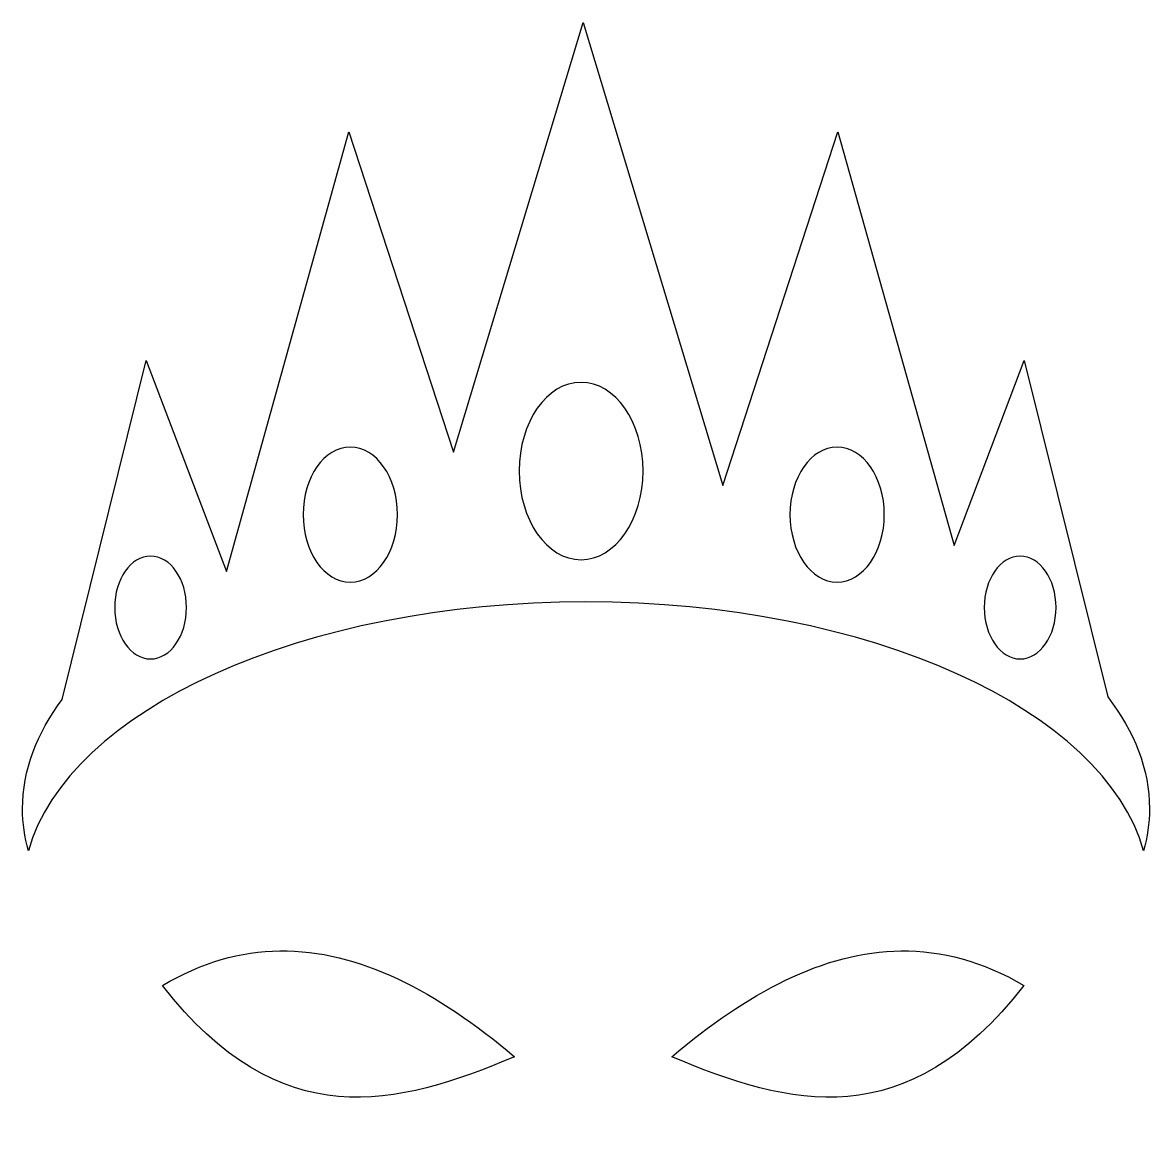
# Model space of a CAD drawing. Header units: centimetres. Extents: x -10 to 9.8, y -9.5 to 10.
import ezdxf

# ---------------------------------------------------------------- set-up
doc = ezdxf.new("R2010")
doc.units = ezdxf.units.CM
doc.header["$MEASUREMENT"] = 0
doc.layers.add('Layer 1', color=7, linetype='Continuous')

msp = doc.modelspace()

# ---------------------------------------------------------------- linework, layer by layer
at = {"layer": 'Layer 1'}
for points, knots in [([(-0.15686, 10.02543), (-0.15686, 10.02543), (-2.42466, 2.50773), (-2.42466, 2.50773), (-2.42466, 2.50773), (-2.42466, 2.50773), (-4.26023, 8.11333), (-4.26023, 8.11333), (-4.26023, 8.11333), (-4.26023, 8.11333), (-6.40025, 0.41768), (-6.40025, 0.41768), (-6.40025, 0.41768), (-6.40025, 0.41768), (-7.80233, 4.11265), (-7.80233, 4.11265), (-7.80233, 4.11265), (-7.80233, 4.11265), (-9.27429, -1.82249), (-9.27429, -1.82249), (-9.27429, -1.82249), (-9.72178, -2.41305), (-9.9688, -3.05767), (-9.9688, -3.73186), (-9.9688, -3.73186), (-9.9688, -3.9809), (-9.93085, -4.23147), (-9.86599, -4.47106), (-9.86599, -4.47106), (-9.18642, -2.00989), (-5.07626, -0.11343), (-0.10668, -0.11343), (-0.10668, -0.11343), (4.86282, -0.11343), (8.97428, -2.00993), (9.65386, -4.47119), (9.65386, -4.47119), (9.71871, -4.23159), (9.75662, -3.98103), (9.75662, -3.73199), (9.75662, -3.73199), (9.75662, -3.03993), (9.4956, -2.37983), (9.02526, -1.77645), (9.02526, -1.77645), (9.02526, -1.77645), (7.56523, 4.11264), (7.56523, 4.11264), (7.56523, 4.11264), (7.56523, 4.11264), (6.34109, 0.87625), (6.34109, 0.87625), (6.34109, 0.87625), (6.34109, 0.87625), (4.3024, 8.11341), (4.3024, 8.11341), (4.3024, 8.11341), (4.3024, 8.11341), (2.28888, 1.9213), (2.28888, 1.9213), (2.28888, 1.9213), (2.28888, 1.9213), (-0.15686, 10.02548), (-0.15686, 10.02548), (-0.15686, 10.02548), (-0.15686, 10.02548), (-0.15686, 10.02543), (-0.15686, 10.02543)], [0, 0, 0, 0, 0.05555556, 0.05555556, 0.05555556, 0.05555556, 0.11111111, 0.11111111, 0.11111111, 0.11111111, 0.16666667, 0.16666667, 0.16666667, 0.16666667, 0.22222222, 0.22222222, 0.22222222, 0.22222222, 0.27777778, 0.27777778, 0.27777778, 0.27777778, 0.33333333, 0.33333333, 0.33333333, 0.33333333, 0.38888889, 0.38888889, 0.38888889, 0.38888889, 0.44444444, 0.44444444, 0.44444444, 0.44444444, 0.5, 0.5, 0.5, 0.5, 0.55555556, 0.55555556, 0.55555556, 0.55555556, 0.61111111, 0.61111111, 0.61111111, 0.61111111, 0.66666667, 0.66666667, 0.66666667, 0.66666667, 0.72222222, 0.72222222, 0.72222222, 0.72222222, 0.77777778, 0.77777778, 0.77777778, 0.77777778, 0.83333333, 0.83333333, 0.83333333, 0.83333333, 0.88888889, 0.88888889, 0.88888889, 0.88888889, 1, 1, 1, 1]), ([(-0.19241, 3.72921), (0.40608, 3.72921), (0.89215, 3.03513), (0.89215, 2.17827), (0.89215, 2.17827), (0.89215, 1.32141), (0.40608, 0.62594), (-0.19241, 0.62594), (-0.19241, 0.62594), (-0.79086, 0.62594), (-1.27558, 1.32137), (-1.27558, 2.17823), (-1.27558, 2.17823), (-1.27558, 3.03508), (-0.79086, 3.72917), (-0.19237, 3.72917), (-0.19237, 3.72917), (-0.19237, 3.72917), (-0.19241, 3.72921), (-0.19241, 3.72921)], [0, 0, 0, 0, 0.16666667, 0.16666667, 0.16666667, 0.16666667, 0.33333333, 0.33333333, 0.33333333, 0.33333333, 0.5, 0.5, 0.5, 0.5, 0.66666667, 0.66666667, 0.66666667, 0.66666667, 1, 1, 1, 1]), ([(-4.23126, 2.59729), (-3.77534, 2.59729), (-3.40637, 2.06808), (-3.40637, 1.41532), (-3.40637, 1.41532), (-3.40637, 0.76239), (-3.77534, 0.23323), (-4.23134, 0.23323), (-4.23134, 0.23323), (-4.6873, 0.23323), (-5.05758, 0.76244), (-5.05758, 1.41528), (-5.05758, 1.41528), (-5.05758, 2.06817), (-4.68735, 2.59733), (-4.23134, 2.59733), (-4.23134, 2.59733), (-4.23134, 2.59733), (-4.23126, 2.59729), (-4.23126, 2.59729)], [0, 0, 0, 0, 0.16666667, 0.16666667, 0.16666667, 0.16666667, 0.33333333, 0.33333333, 0.33333333, 0.33333333, 0.5, 0.5, 0.5, 0.5, 0.66666667, 0.66666667, 0.66666667, 0.66666667, 1, 1, 1, 1]), ([(4.28928, 2.59729), (4.7452, 2.59729), (5.11543, 2.06808), (5.11543, 1.41532), (5.11543, 1.41532), (5.11543, 0.76239), (4.7452, 0.23323), (4.28923, 0.23323), (4.28923, 0.23323), (3.83323, 0.23323), (3.46426, 0.76244), (3.46426, 1.41528), (3.46426, 1.41528), (3.46426, 2.06817), (3.83323, 2.59733), (4.28919, 2.59733), (4.28919, 2.59733), (4.28919, 2.59733), (4.28928, 2.59729), (4.28928, 2.59729)], [0, 0, 0, 0, 0.16666667, 0.16666667, 0.16666667, 0.16666667, 0.33333333, 0.33333333, 0.33333333, 0.33333333, 0.5, 0.5, 0.5, 0.5, 0.66666667, 0.66666667, 0.66666667, 0.66666667, 1, 1, 1, 1]), ([(-7.72732, 0.68919), (-7.38015, 0.68919), (-7.09876, 0.28623), (-7.09876, -0.21084), (-7.09876, -0.21084), (-7.09876, -0.70792), (-7.38015, -1.11087), (-7.72732, -1.11087), (-7.72732, -1.11087), (-8.07449, -1.11087), (-8.35584, -0.70792), (-8.35584, -0.21084), (-8.35584, -0.21084), (-8.35584, 0.28624), (-8.07445, 0.68919), (-7.72728, 0.68919), (-7.72728, 0.68919), (-7.72728, 0.68919), (-7.72732, 0.68919), (-7.72732, 0.68919)], [0, 0, 0, 0, 0.16666667, 0.16666667, 0.16666667, 0.16666667, 0.33333333, 0.33333333, 0.33333333, 0.33333333, 0.5, 0.5, 0.5, 0.5, 0.66666667, 0.66666667, 0.66666667, 0.66666667, 1, 1, 1, 1]), ([(7.4927, 0.68919), (7.83983, 0.68919), (8.12126, 0.28623), (8.12126, -0.21084), (8.12126, -0.21084), (8.12126, -0.70792), (7.83983, -1.11087), (7.4927, -1.11087), (7.4927, -1.11087), (7.14553, -1.11087), (6.8641, -0.70791), (6.8641, -0.21084), (6.8641, -0.21084), (6.8641, 0.28624), (7.14557, 0.68919), (7.49274, 0.68919), (7.49274, 0.68919), (7.49274, 0.68919), (7.4927, 0.68919), (7.4927, 0.68919)], [0, 0, 0, 0, 0.16666667, 0.16666667, 0.16666667, 0.16666667, 0.33333333, 0.33333333, 0.33333333, 0.33333333, 0.5, 0.5, 0.5, 0.5, 0.66666667, 0.66666667, 0.66666667, 0.66666667, 1, 1, 1, 1]), ([(-5.46733, -6.21978), (-6.14623, -6.22939), (-6.83033, -6.41746), (-7.52175, -6.82594), (-7.52175, -6.82594), (-5.4669, -9.46713), (-3.41214, -8.94121), (-1.35721, -8.07116), (-1.35721, -8.07116), (-2.7108, -6.93153), (-4.07734, -6.20004), (-5.46732, -6.21978), (-5.46732, -6.21978), (-5.46732, -6.21978), (-5.46733, -6.21978), (-5.46733, -6.21978)], [0, 0, 0, 0, 0.2, 0.2, 0.2, 0.2, 0.4, 0.4, 0.4, 0.4, 0.6, 0.6, 0.6, 0.6, 1, 1, 1, 1]), ([(5.40673, -6.21978), (4.05006, -6.23454), (2.71616, -6.95801), (1.39411, -8.07121), (1.39411, -8.07121), (3.44896, -8.94122), (5.50372, -9.46714), (7.55856, -6.82599), (7.55856, -6.82599), (6.83424, -6.39799), (6.11726, -6.21202), (5.40673, -6.21978)], [0, 0, 0, 0, 0.25, 0.25, 0.25, 0.25, 0.5, 0.5, 0.5, 0.5, 1, 1, 1, 1])]:
    msp.add_open_spline(points, degree=3, knots=knots, dxfattribs=at)

doc.saveas('drawing.dxf')
